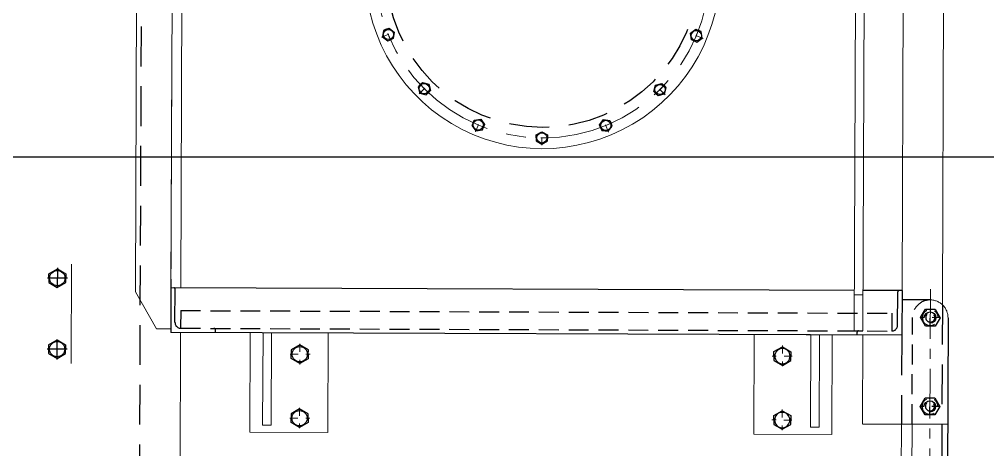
# Model space of a CAD drawing. Header units: millimetres. Extents: x -4 to 3776, y -4 to 4079.
# Drawn here: x 660.79 to 672.95, y 528.56 to 533.97 of the extents above; entities that cross this region are included whole.
import ezdxf
from ezdxf import colors
from ezdxf.entities.mleader import LeaderData, LeaderLine
from ezdxf.math import Vec2, Vec3

# ---------------------------------------------------------------- set-up
doc = ezdxf.new("R2010")
doc.units = ezdxf.units.MM
for name, pattern in [('ACAD_ISO04W100', [30, 24, -3, 0, -3]), ('CENTER', [2, 1.25, -0.25, 0.25, -0.25]), ('DASHED', [0.75, 0.5, -0.25])]:
    doc.linetypes.add(name, pattern=pattern)
for name, color, linetype in [('1轮廓实线层', 7, 'Continuous'), ('2细线层', 4, 'Continuous'), ('4虚线层', 6, 'DASHED'), ('BK_kedu', 255, 'Continuous')]:
    doc.layers.add(name, color=color, linetype=linetype)
doc.layers.add('3中心线层', color=2, linetype='CENTER', lineweight=13)
doc.layers.add('刻度', color=3, linetype='ACAD_ISO04W100', lineweight=13)
doc.layers.add('Sheet$GRID', color=254, linetype='Continuous', true_color=0xbebebe)
doc.styles.get("Standard").update_dxf_attribs({"font": 'arial.ttf'})

# ---------------------------------------------------------------- blocks, each defined once
blk = doc.blocks.new('*U269')
at = {"lineweight": 25}
for p, q in [((-6.9, 12), (-13.9, 0)), ((-13.9, 0), (-6.9, -12)), ((6.9, 12), (-6.9, 12)), ((13.9, 0), (6.9, 12)), ((6.9, -12), (13.9, 0)), ((-6.9, -12), (6.9, -12))]:
    blk.add_line(p, q, dxfattribs=at)
for radius in [11.2, 6.4]:
    blk.add_circle((0, 0), radius, dxfattribs=at)
at = {"layer": '2细线层', "lineweight": 25}
blk.add_arc((0.1, 0), 8, 360, 269.5108, dxfattribs=at)
at = {"layer": '3中心线层', "lineweight": 25}
for p, q in [((-13.9, 0), (13.9, 0)), ((0, -12), (0, 12))]:
    blk.add_line(p, q, dxfattribs=at)
blk = doc.blocks.new('*U267')
at = {"layer": '1轮廓实线层'}
for p, q in [((-8.8, 0), (-4.2, 8)), ((-4.2, -8), (-8.8, 0)), ((-4.2, 8), (0, 8)), ((4.2, 8), (0, 8)), ((8.8, 0), (4.2, 8)), ((4.2, -8), (8.8, 0)), ((0, -8), (-4.2, -8)), ((0, -8), (4.2, -8))]:
    blk.add_line(p, q, dxfattribs=at)
blk.add_circle((0, 0), 7.2, dxfattribs=at)
at = {"layer": '3中心线层'}
for p, q in [((10.4, 0), (-10, 0)), ((0, 9.7), (0, -10.5))]:
    blk.add_line(p, q, dxfattribs=at)
blk = doc.blocks.new('*U270')
at = {"layer": '1轮廓实线层'}
for p, q in [((0, 13.1), (-12, 6.2)), ((-12, 6.2), (-12, 0)), ((-12, -6.2), (-12, 0)), ((12, 6.2), (0, 13.1)), ((12, 0), (12, 6.2)), ((12, 0), (12, -6.2)), ((0, -13.1), (-12, -6.2)), ((12, -6.2), (0, -13.1))]:
    blk.add_line(p, q, dxfattribs=at)
blk.add_circle((0, 0), 10.8, dxfattribs=at)
at = {"layer": '3中心线层'}
for p, q in [((0, 14.7), (0, -14.3)), ((-13.7, 0), (14.5, 0))]:
    blk.add_line(p, q, dxfattribs=at)
blk = doc.blocks.new('xiang zuo qi zhong ji')
at = {"color": 3}
for p, q in [((8.227, 15.617), (8.266, 25.675)), ((8.334, 15.617), (8.373, 25.675)), ((-0.803, 16.106), (-0.768, 25.487)), ((9.334, 15.946), (9.354, 21.07)), ((-0.357, 16.158), (-0.343, 19.867)), ((-0.233, 16.158), (-0.218, 19.867)), ((8.827, 16.123), (8.84, 19.788)), ((-0.346, 19.052), (-0.359, 15.864)), ((-1.609, 15.209), (-1.605, 16.457)), ((-0.803, 16.106), (-0.538, 15.642)), ((-0.357, 16.158), (-0.36, 15.596)), ((8.825, 15.829), (8.824, 15.561)), ((-0.359, 15.641), (-0.538, 15.642)), ((-0.242, 13.688), (-0.235, 15.596)), ((0.639, 15.593), (0.634, 14.344)), ((7.951, 15.565), (7.946, 14.316)), ((8.817, 13.653), (8.82, 14.447)), ((8.907, 2.195), (8.954, 14.446))]:
    blk.add_line(p, q, dxfattribs=at)
at = {"color": 3, "lineweight": 25}
for p, q in [((-0.357, 16.265), (-0.36, 15.596)), ((8.229, 16.072), (8.336, 16.071)), ((9.405, 15.782), (9.353, 2.193)), ((8.227, 15.617), (8.334, 15.617)), ((8.33, 14.449), (9.4, 14.445))]:
    blk.add_line(p, q, dxfattribs=at)
at = {"color": 3, "ltscale": 0.5}
for p, q in [((0.8, 15.592), (0.795, 14.433)), ((0.902, 14.433), (0.907, 15.592)), ((1.615, 14.341), (1.62, 15.589)), ((6.965, 14.32), (6.97, 15.569)), ((8.334, 15.563), (7.621, 15.566)), ((7.679, 14.407), (7.683, 15.566)), ((7.79, 15.565), (7.786, 14.406)), ((8.33, 14.449), (8.334, 15.563)), ((8.334, 15.563), (8.33, 14.449)), ((0.795, 14.433), (0.902, 14.433)), ((7.786, 14.406), (7.679, 14.407))]:
    blk.add_line(p, q, dxfattribs=at)
at = {"color": 3, "linetype": 'Continuous'}
for p, q in [((1.615, 14.341), (0.634, 14.344)), ((6.965, 14.32), (7.946, 14.316))]:
    blk.add_line(p, q, dxfattribs=at)
at = {"color": 3}
blk.add_arc((4.312, 20.135), 2.229, 177.7184, 1.8445, dxfattribs=at)
at = {"color": 3, "ltscale": 0.5}
blk.add_arc((9.181, 15.782), 0.224, 359.7814, 89.9376, dxfattribs=at)
at = {"layer": '1轮廓实线层', "color": 3, "lineweight": 25}
for p, q in [((-1.891, 16.335), (-1.783, 16.396)), ((-1.891, 16.28), (-1.891, 16.335)), ((-1.783, 16.396), (-1.677, 16.334)), ((-1.677, 16.334), (-1.677, 16.279)), ((-1.891, 16.28), (-1.891, 16.225)), ((-1.891, 16.225), (-1.784, 16.163)), ((-1.784, 16.163), (-1.677, 16.224)), ((-1.677, 16.224), (-1.677, 16.279)), ((-0.357, 16.265), (-0.36, 15.596)), ((8.229, 16.125), (-0.357, 16.158)), ((8.827, 16.123), (8.336, 16.125)), ((8.827, 16.123), (8.824, 15.561)), ((9.183, 16.006), (8.826, 16.007)), ((8.824, 15.561), (-0.36, 15.596)), ((-1.894, 15.443), (-1.787, 15.505)), ((-1.787, 15.505), (-1.68, 15.442)), ((-1.894, 15.443), (-1.894, 15.333)), ((-1.894, 15.333), (-1.788, 15.271)), ((-1.788, 15.271), (-1.68, 15.333)), ((-1.68, 15.442), (-1.68, 15.388)), ((-1.68, 15.333), (-1.68, 15.388))]:
    blk.add_line(p, q, dxfattribs=at)
for centre in [(-1.784, 16.28), (-1.787, 15.388)]:
    blk.add_circle(centre, 0.0963, dxfattribs=at)
at = {"layer": '3中心线层', "color": 3, "lineweight": 25, "ltscale": 0.2}
for p, q in [((-1.783, 16.409), (-1.784, 16.151)), ((-1.658, 16.279), (-1.909, 16.28)), ((-1.788, 15.259), (-1.787, 15.517)), ((-1.661, 15.387), (-1.913, 15.388))]:
    blk.add_line(p, q, dxfattribs=at)
at = {"layer": '3中心线层', "color": 3, "ltscale": 0.5}
blk.add_line((9.183, 16.14), (9.129, 1.832), dxfattribs=at)
at = {"layer": '3中心线层', "color": 3}
blk.add_circle((4.312, 20.135), 2.095, dxfattribs=at)
at = {"layer": '4虚线层', "color": 3}
for p, q in [((-0.75, 13.69), (-0.709, 24.432)), ((-0.306, 15.721), (-0.304, 16.14)), ((8.771, 15.686), (8.773, 16.106)), ((9.334, 15.946), (9.325, 13.651)), ((-0.234, 15.872), (-0.235, 15.65)), ((8.701, 15.838), (8.7, 15.615)), ((0.202, 15.594), (0.202, 15.63)), ((8.263, 15.564), (8.263, 15.599)), ((8.824, 15.561), (8.82, 14.447))]:
    blk.add_line(p, q, dxfattribs=at)
at = {"layer": '4虚线层', "color": 3, "ltscale": 0.5}
for p, q in [((-0.234, 15.872), (8.701, 15.838)), ((8.954, 14.446), (8.959, 15.783)), ((-0.235, 15.65), (8.7, 15.615))]:
    blk.add_line(p, q, dxfattribs=at)
at = {"layer": '4虚线层', "color": 3}
blk.add_circle((4.312, 20.135), 1.962, dxfattribs=at)
for centre, radius, start, end in [((-0.322, 16.14), 0.0178, 359.7814, 89.7814), ((8.791, 16.106), 0.0178, 89.7814, 179.7814), ((-0.234, 15.721), 0.0713, 179.7814, 269.7814), ((0.184, 15.63), 0.0178, 359.7814, 89.7814), ((8.281, 15.599), 0.0178, 89.7814, 179.7814), ((8.7, 15.687), 0.0713, 269.7814, 359.7814)]:
    blk.add_arc(centre, radius, start, end, dxfattribs=at)
at = {"layer": '4虚线层', "color": 3, "ltscale": 0.5}
blk.add_arc((9.182, 15.782), 0.224, 89.6253, 179.7814, dxfattribs=at)
at = {"color": 3}
for name, p, xscale, yscale, zscale, rotation in [('*U267', (2.375, 19.341), 0.008916528105296933, 0.008916528105296933, 0.008916528105296933, 202.2814459951693), ('*U267', (6.243, 19.326), 0.008916528105296933, 0.008916528105296933, 0.008916528105296933, 337.281445992299), ('*U267', (2.826, 18.66), 0.008916528105296934, 0.008916528105296934, 0.008916528105296934, 224.781445993513), ('*U267', (5.787, 18.649), 0.008916528105296934, 0.008916528105296934, 0.008916528105296934, 314.7814459939552), ('*U267', (3.504, 18.204), 0.00891652810529693, 0.00891652810529693, 0.00891652810529693, 247.2814459753402), ('*U267', (5.106, 18.198), 0.008916528105296936, 0.008916528105296936, 0.008916528105296936, 292.2814460121281), ('*U267', (4.304, 18.041), 0.008916528105296934, 0.008916528105296934, 0.008916528105296934, 269.7814459937342), ('*U270', (1.262, 15.323), 0.008916528105296934, 0.008916528105296934, 0.008916528105296934, 359.7814459937342), ('*U270', (7.325, 15.3), -0.008916528105296934, 0.008916528105296933, 0.008916528105296933, 359.7814459937342), ('*U270', (1.259, 14.52), 0.008916528105296934, 0.008916528105296934, 0.008916528105296934, 359.7814459937342), ('*U270', (7.322, 14.497), -0.008916528105296934, 0.008916528105296933, 0.008916528105296933, 359.7814459937342)]:
    blk.add_blockref(name, p, dxfattribs=dict(at, xscale=xscale, yscale=yscale, zscale=zscale, rotation=rotation))
at = {"color": 3, "lineweight": 25, "xscale": -0.008916528105296934, "yscale": 0.008916528105296933, "zscale": 0.008916528105296933, "rotation": 359.7814459937342}
for p in [(9.182, 15.783), (9.178, 14.668)]:
    blk.add_blockref('*U269', p, dxfattribs=at)

msp = doc.modelspace()

# ---------------------------------------------------------------- linework, layer by layer
at = {"layer": 'Sheet$GRID'}
msp.add_lwpolyline([(0.007, 532.243), (870.358, 532.243)], dxfattribs=at)

# ---------------------------------------------------------------- block references
at = {"layer": '刻度', "color": 4, "lineweight": 25}
msp.add_blockref('xiang zuo qi zhong ji', (663.049, 514.439), dxfattribs=at)

# ---------------------------------------------------------------- leaders
at = {"layer": 'BK_kedu'}
ml = msp.add_multileader_mtext('Standard', dxfattribs=at)
ml.set_content('', color=256)
ml.set_leader_properties()
ml.build(insert=Vec2(0, 0))
ml.multileader.update_dxf_attribs({"text_right_attachment_type": 6, "dogleg_length": 0.36, "arrow_head_size": 0.18})
ctx = ml.context
ctx.base_point, ctx.char_height, ctx.arrow_head_size, ctx.landing_gap_size, ctx.plane_origin = Vec3(3775.999, 4079.328), 0.18, 0.18, 0.09, Vec3(3774.639, 4079.328)
ctx.right_attachment = 6
notes = []
notes.append((ctx, [(0, (0, 0, 0), (0, 0), (1, 0), 1, [])]))
ctx.mtext.insert, ctx.mtext.flow_direction = Vec3(3776.089, 4079.418), 5
for ctx, leaders in notes:
    for number, flags, end, landing, length, lines in leaders:
        leader = LeaderData()
        leader.index, (leader.has_last_leader_line, leader.has_dogleg_vector, leader.attachment_direction) = number, flags
        leader.last_leader_point, leader.dogleg_vector, leader.dogleg_length = Vec3(end), Vec3(landing), length
        for number, points, colour, breaks in lines:
            line = LeaderLine()
            line.index, line.vertices, line.color, line.breaks = number, Vec3.list(points), colors.encode_raw_color(colour), breaks
            leader.lines.append(line)
        ctx.leaders.append(leader)

doc.saveas('drawing.dxf')
